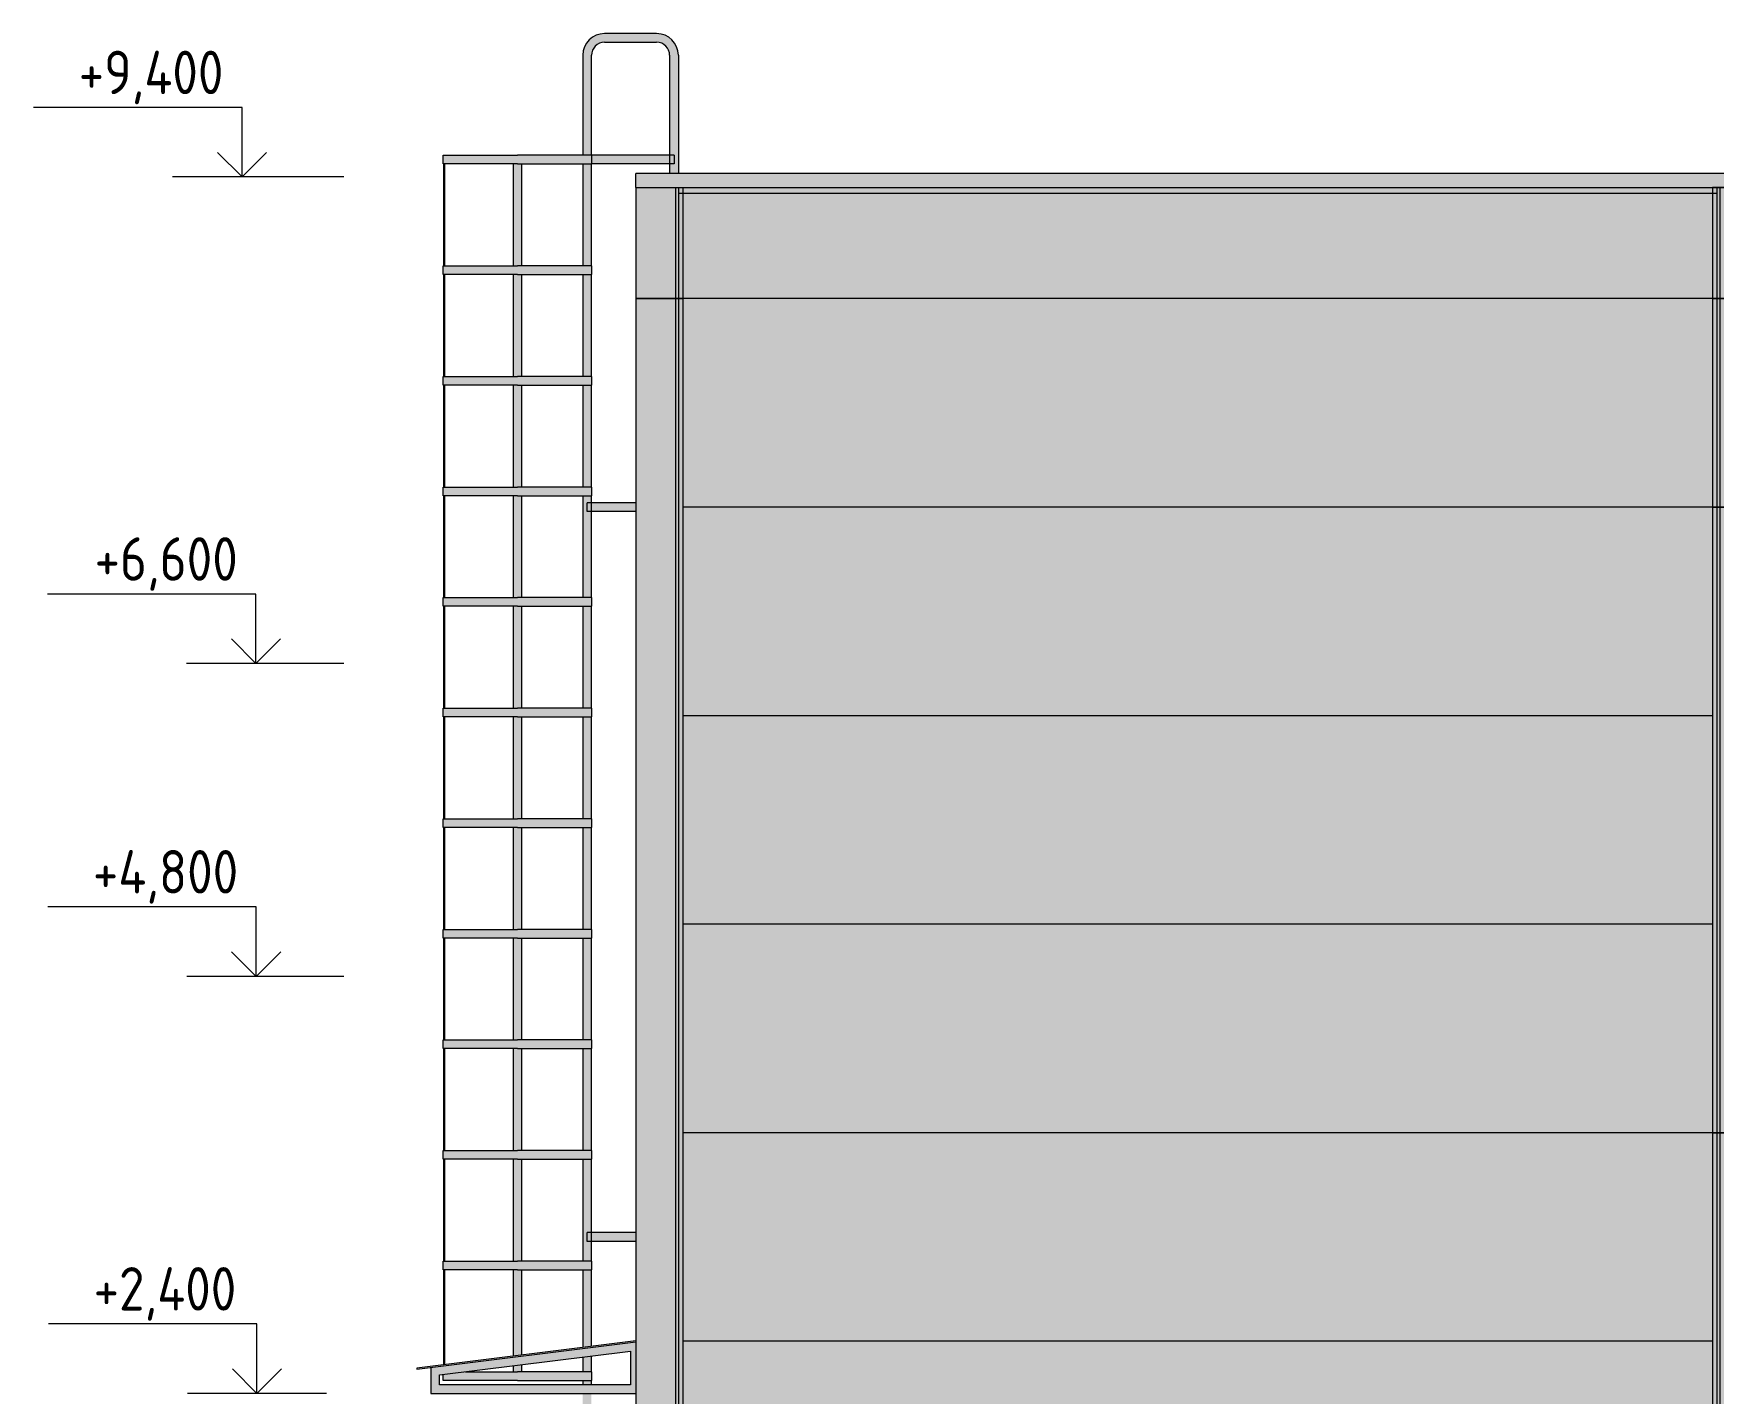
# Model space of a CAD drawing. Header units: millimetres. Extents: x 148937 to 2048786, y 870 to 351006.
# Drawn here: x 507647 to 517317, y 261181 to 269006 of the extents above; entities that cross this region are included whole.
import ezdxf

# ---------------------------------------------------------------- set-up
doc = ezdxf.new("R2010")
doc.units = ezdxf.units.MM
for name, color, linetype, lineweight in [('Высотные отметки', 7, 'Continuous', 9), ('Обобщенные модели', 7, 'Continuous', 18), ('Стены', 7, 'Continuous', 18), ('Типовые аннотации', 7, 'Continuous', 9)]:
    doc.layers.add(name, color=color, linetype=linetype, lineweight=lineweight)
for name, color, linetype, lineweight, true_color in [('Линии', 7, 'Continuous', 9, 0x00a600), ('Оборудование', 7, 'Continuous', 18, 0x9f9fd0), ('Ограждение', 7, 'Continuous', 9, 0x408080)]:
    doc.layers.add(name, color=color, linetype=linetype, lineweight=lineweight, true_color=true_color)
doc.styles.add('GOST Common_1', font='GOST Common.ttf', dxfattribs={"width": 0.9, "height": 250})

# ---------------------------------------------------------------- blocks, each defined once
blk = doc.blocks.new('125_Горизонтальный козырек - Горизонтальный козырек L_1200-1197451-_О__Ф__10-1__Северный')
at = {"layer": 'Ограждение'}
h = blk.add_hatch(dxfattribs=at)
h.set_pattern_fill('FP_3', style=0, pattern_type=2)
h.set_pattern_definition([(236.31, (1066.07, 1244.6), (-1777.9963, -3556.002), [641.067, -5769.603]), (236.31, (1101.63, 1137.9), (-1777.9963, -3556.002), [384.64, -6026.03]), (236.31, (888.27, 1137.9), (-1777.9963, -3556.002), [384.64, -6026.03])])
h.paths.add_polyline_path([(-46555, 2540), (-45295, 2697.5), (-45295, 2702.5), (-46555, 2545)], flags=0)
at = {"layer": 'Ограждение', "true_color": 0x9ea0a1}
h = blk.add_hatch(color=253, dxfattribs=at)
h.paths.add_polyline_path([(-45600, 2400), (-45295, 2400), (-45295, 2697.5), (-46475, 2550), (-46475, 2400), (-45950, 2400)], flags=0)
h.paths.add_polyline_path([(-45600, 2450), (-46425, 2450), (-46425, 2506.25), (-45325, 2643.75), (-45325, 2450), (-45593.47, 2450)], flags=0)
at = {"layer": 'Ограждение', "color": 7}
for p, q in [((-45295, 2702.5), (-46555, 2545)), ((-46555, 2540), (-45295, 2697.5)), ((-46425, 2506.25), (-45325, 2643.75)), ((-45325, 2643.75), (-45325, 2450)), ((-46555, 2545), (-46555, 2540)), ((-46475, 2550), (-46475, 2400)), ((-46425, 2450), (-46425, 2506.25)), ((-45325, 2450), (-46425, 2450)), ((-46475, 2400), (-45295, 2400))]:
    blk.add_line(p, q, dxfattribs=at)
blk = doc.blocks.new('190_ФЭ_Стена_Стык вертикальный - ФЭ-C1_110-1292203-_О__Ф__10-1__Северный')
at = {"layer": 'Обобщенные модели', "true_color": 0xcfd0cf}
for points in [[(-39072, 492.1), (-39072, 3900), (-39098, 3900), (-39097.7, 492.1)], [(-39055, 435), (-39055, 3900), (-39072, 3900), (-39072, 492.1), (-39069.4, 491.4), (-39072, 481.8), (-39071.8, 451.8), (-39060, 440)], [(-38945, 435), (-38945, 3900), (-39055, 3900), (-39055, 435), (-38990, 435)], [(-38945, 435), (-38928, 452), (-38928, 481.9), (-38930.6, 491.4), (-38928, 492.1), (-38928, 3900), (-38945, 3900), (-38945, 440)], [(-38902, 492.1), (-38902, 3900), (-38928, 3900), (-38928, 492.1)]]:
    blk.add_hatch(color=254, dxfattribs=at).paths.add_polyline_path(points, flags=0)
at = {"layer": 'Линии', "color": 7, "lineweight": 18}
for p, q in [((-39072, 3900), (-39098, 3900)), ((-39098, 3900), (-39098, 491.4)), ((-39055, 3900), (-39072, 3900)), ((-38945, 3900), (-39055, 3900)), ((-38928, 3900), (-38945, 3900)), ((-38902, 3900), (-38928, 3900)), ((-38902, 3900), (-38902, 491.4)), ((-39098, 481.9), (-39098, 452)), ((-39098, 452), (-39072, 452)), ((-39072, 452), (-39055, 435)), ((-39055, 435), (-38945, 435)), ((-38945, 435), (-38928, 452)), ((-38928, 452), (-38902, 452)), ((-38902, 481.9), (-38902, 452))]:
    blk.add_line(p, q, dxfattribs=at)
at = {"layer": 'Обобщенные модели'}
for p, q in [((-39072, 3900), (-39072, 491.4)), ((-39055, 3900), (-39055, 435)), ((-38945, 3900), (-38945, 435)), ((-38928, 3900), (-38928, 491.4)), ((-39072, 481.9), (-39072, 452)), ((-38928, 481.9), (-38928, 452))]:
    blk.add_line(p, q, dxfattribs=at)
blk = doc.blocks.new('190_ФЭ_Стена_Стык вертикальный - ФЭ-C1_110-1291943-_О__Ф__10-1__Северный')
at = {"layer": 'Обобщенные модели', "true_color": 0xcfd0cf}
for points in [[(-39072, 7500), (-39072, 8700), (-39098, 8700), (-39097, 7500), (-39088, 7500)], [(-39055, 7500), (-39055, 8700), (-39072, 8700), (-39072, 7500)], [(-38945, 7500), (-38945, 8700), (-39055, 8700), (-39055, 7500), (-38990, 7500)], [(-38945, 7500), (-38928, 7500), (-38928, 8700), (-38945, 8700), (-38945, 8660.8)], [(-38902, 7500), (-38902, 8700), (-38928, 8700), (-38928, 7500), (-38903, 7500)]]:
    blk.add_hatch(color=254, dxfattribs=at).paths.add_polyline_path(points, flags=0)
at = {"layer": 'Линии', "color": 7, "lineweight": 18}
for p, q in [((-39072, 8700), (-39098, 8700)), ((-39098, 8700), (-39098, 7500)), ((-39055, 8700), (-39072, 8700)), ((-38945, 8700), (-39055, 8700)), ((-38928, 8700), (-38945, 8700)), ((-38902, 8700), (-38928, 8700)), ((-38902, 8700), (-38902, 7500)), ((-39098, 7500), (-39072, 7500)), ((-39072, 7500), (-39055, 7500)), ((-39055, 7500), (-38945, 7500)), ((-38945, 7500), (-38928, 7500)), ((-38928, 7500), (-38902, 7500))]:
    blk.add_line(p, q, dxfattribs=at)
at = {"layer": 'Обобщенные модели'}
for p, q in [((-39072, 8700), (-39072, 7500)), ((-39055, 8700), (-39055, 7500)), ((-38945, 8700), (-38945, 7500)), ((-38928, 8700), (-38928, 7500))]:
    blk.add_line(p, q, dxfattribs=at)
blk = doc.blocks.new('190_ФЭ_Стена_Стык вертикальный - ФЭ-C1_110-1292370-_О__Ф__10-1__Северный')
at = {"layer": 'Обобщенные модели', "true_color": 0xcfd0cf}
for points in [[(-39072, 3900), (-39072, 7500), (-39098, 7500), (-39098, 3900)], [(-39055, 3900), (-39055, 7500), (-39072, 7500), (-39072, 3900)], [(-38945, 3900), (-38945, 7500), (-39055, 7500), (-39055, 3900), (-38990, 3900)], [(-38928, 3900), (-38928, 7500), (-38945, 7500), (-38945, 3900)], [(-38902, 3900), (-38902, 7500), (-38928, 7500), (-38928, 3900)]]:
    blk.add_hatch(color=254, dxfattribs=at).paths.add_polyline_path(points, flags=0)
at = {"layer": 'Линии', "color": 7, "lineweight": 18}
for p, q in [((-39072, 7500), (-39098, 7500)), ((-39098, 7500), (-39098, 3900)), ((-39055, 7500), (-39072, 7500)), ((-38945, 7500), (-39055, 7500)), ((-38928, 7500), (-38945, 7500)), ((-38902, 7500), (-38928, 7500)), ((-38902, 7500), (-38902, 3900)), ((-39098, 3900), (-39072, 3900)), ((-39072, 3900), (-39055, 3900)), ((-39055, 3900), (-38945, 3900)), ((-38945, 3900), (-38928, 3900)), ((-38928, 3900), (-38902, 3900))]:
    blk.add_line(p, q, dxfattribs=at)
at = {"layer": 'Обобщенные модели'}
for p, q in [((-39072, 7500), (-39072, 3900)), ((-39055, 7500), (-39055, 3900)), ((-38945, 7500), (-38945, 3900)), ((-38928, 7500), (-38928, 3900))]:
    blk.add_line(p, q, dxfattribs=at)
blk = doc.blocks.new('190_ФЭ_Стена_Стык вертикальный - ФЭ-C1_110-1306445-_О__Ф__10-1__Северный')
at = {"layer": 'Обобщенные модели', "true_color": 0xcfd0cf}
for points in [[(-39072, 8700), (-39072, 9307.1), (-39098, 9307.1), (-39098, 8700)], [(-39055, 8700), (-39055, 9340), (-39072, 9340), (-39072, 8700)], [(-38945, 8700), (-38945, 9340), (-39055, 9340), (-39055, 8700), (-38990, 8700)], [(-38928, 8700), (-38928, 9340), (-38945, 9340), (-38945, 8700)], [(-38902, 8700), (-38902, 9307.1), (-38928, 9307.1), (-38928, 8700)]]:
    blk.add_hatch(color=254, dxfattribs=at).paths.add_polyline_path(points, flags=0)
at = {"layer": 'Линии', "color": 7, "lineweight": 18}
for p, q in [((-39072, 9340), (-39098, 9340)), ((-39098, 9340), (-39098, 8700)), ((-39055, 9340), (-39072, 9340)), ((-38945, 9340), (-39055, 9340)), ((-38928, 9340), (-38945, 9340)), ((-38902, 9340), (-38928, 9340)), ((-38902, 9340), (-38902, 8700)), ((-39098, 8700), (-39072, 8700)), ((-39072, 8700), (-39055, 8700)), ((-39055, 8700), (-38945, 8700)), ((-38945, 8700), (-38928, 8700)), ((-38928, 8700), (-38902, 8700))]:
    blk.add_line(p, q, dxfattribs=at)
at = {"layer": 'Обобщенные модели'}
for p, q in [((-39072, 9340), (-39072, 8700)), ((-39055, 9340), (-39055, 8700)), ((-38945, 9340), (-38945, 8700)), ((-38928, 9340), (-38928, 8700))]:
    blk.add_line(p, q, dxfattribs=at)
blk = doc.blocks.new('190_ФЭ_Парапет_Сэндвич - ФЭ-К1_150-1300843-_О__Ф__10-1__Северный')
at = {"layer": 'Обобщенные модели', "true_color": 0xcfd0cf}
for points in [[(-15755.3, 9340.1), (-14705, 9340.1), (-14705, 9420.1), (-45295, 9420.1), (-45295, 9340.1), (-17052.1, 9340.1)], [(-32613.7, 9307.1), (-27072, 9307.1), (-27072, 9340), (-26928, 9340), (-26928, 9307.1), (-21072, 9307.1), (-21072, 9340), (-20928, 9340), (-20928, 9307.1), (-15072, 9307.1), (-15072, 9340), (-45048, 9340), (-45048, 9307.1), (-39072, 9307.1), (-39072, 9340), (-38928, 9340), (-38928, 9307.1), (-33072, 9307.1), (-33072, 9340), (-32928, 9340), (-32928, 9307.1)]]:
    blk.add_hatch(color=254, dxfattribs=at).paths.add_polyline_path(points, flags=0)
at = {"layer": 'Линии', "color": 7, "lineweight": 18}
for p, q in [((-14705, 9420.1), (-45295, 9420.1)), ((-45295, 9340.1), (-45295, 9420.1)), ((-45295, 9340.1), (-14705, 9340.1)), ((-45048, 9307.1), (-39072, 9307.1))]:
    blk.add_line(p, q, dxfattribs=at)
blk = doc.blocks.new('190_ФЭ_Стена_Стык угловой внешний фигурный - ФЭ-У1_230х230-1304173-_О__Ф__10-1__Северный')
at = {"layer": 'Обобщенные модели', "true_color": 0xcfd0cf}
for points in [[(-45065, 435), (-45065, 8700), (-45295, 8700), (-45295, 435), (-45275, 435)], [(-45064.7, 435), (-45048, 451.8), (-45048, 481.9), (-45050.6, 491.4), (-45048, 492.1), (-45048, 8700), (-45065, 8700), (-45065, 435)], [(-45022, 492.1), (-45022, 8700), (-45048, 8700), (-45048, 492.1)]]:
    blk.add_hatch(color=254, dxfattribs=at).paths.add_polyline_path(points, flags=0)
at = {"layer": 'Линии', "color": 7, "lineweight": 18}
for p, q in [((-45295, 8700), (-45065, 8700)), ((-45295, 8700), (-45295, 435)), ((-45065, 8700), (-45048, 8700)), ((-45048, 8700), (-45022, 8700)), ((-45022, 491.4), (-45022, 8700)), ((-45065, 435), (-45295, 435)), ((-45022, 451.7), (-45022, 481.9))]:
    blk.add_line(p, q, dxfattribs=at)
at = {"layer": 'Обобщенные модели'}
for p, q in [((-45065, 435), (-45065, 8700)), ((-45048, 491.4), (-45048, 8700)), ((-45048, 451.7), (-45048, 481.9))]:
    blk.add_line(p, q, dxfattribs=at)
blk = doc.blocks.new('190_ФЭ_Стена_Стык угловой внешний фигурный - ФЭ-У1_230х230-1306185-_О__Ф__10-1__Северный')
at = {"layer": 'Обобщенные модели', "true_color": 0xcfd0cf}
for points in [[(-45295, 8700), (-45065, 8700), (-45065, 9340), (-45295, 9340)], [(-45048, 8700), (-45048, 9340), (-45065, 9340), (-45065, 8700)], [(-45032, 8700), (-45022, 8700), (-45023, 9307.1), (-45048, 9307.1), (-45048, 8700)]]:
    blk.add_hatch(color=254, dxfattribs=at).paths.add_polyline_path(points, flags=0)
at = {"layer": 'Линии', "color": 7, "lineweight": 18}
for p, q in [((-45295, 9340), (-45065, 9340)), ((-45295, 9340), (-45295, 8700)), ((-45065, 9340), (-45048, 9340)), ((-45048, 9340), (-45022, 9340)), ((-45022, 8700), (-45022, 9340)), ((-45065, 8700), (-45295, 8700)), ((-45048, 8700), (-45065, 8700)), ((-45022, 8700), (-45048, 8700))]:
    blk.add_line(p, q, dxfattribs=at)
at = {"layer": 'Обобщенные модели'}
for p, q in [((-45065, 8700), (-45065, 9340)), ((-45048, 8700), (-45048, 9340))]:
    blk.add_line(p, q, dxfattribs=at)
blk = doc.blocks.new('Ограждение хомут - Ограждение хомут-V31-_О__Ф__10-1__Северный')
at = {"layer": 'Оборудование', "true_color": 0xeec900}
for points in [[(-46400, 2475), (-45975, 2475), (-45975, 2525), (-46275, 2525), (-46403.5, 2508.9), (-46403.5, 2475)], [(-45593.3, 2475), (-45550, 2475), (-45550, 2525), (-45975, 2525), (-45975, 2475), (-45600, 2475)]]:
    blk.add_hatch(color=40, dxfattribs=at).paths.add_polyline_path(points, flags=0)
at = {"layer": 'Оборудование', "color": 7}
for p, q in [((-46275.9, 2525), (-45975, 2525)), ((-45550, 2525), (-45975, 2525)), ((-45550, 2525), (-45550, 2475)), ((-46405, 2508.7), (-46405, 2475)), ((-45975, 2475), (-46403.5, 2475)), ((-45975, 2475), (-45550, 2475))]:
    blk.add_line(p, q, dxfattribs=at)
blk = doc.blocks.new('Ограждение связь - Ограждение связь-1336301-_О__Ф__10-1__Северный')
at = {"layer": 'Оборудование', "true_color": 0xeec900}
h = blk.add_hatch(color=40, dxfattribs=at)
h.paths.add_polyline_path([(-46400, 2564.4), (-46395, 2565), (-46395, 3111.4), (-46400, 3111.4), (-46400, 2571.9)], flags=0)
h.paths.add_polyline_path([(-46400, 3161.4), (-46395, 3161.4), (-46395, 3747.7), (-46400, 3747.7), (-46400, 3180.2)], flags=0)
h.paths.add_polyline_path([(-46395, 3797.7), (-46395, 4384.1), (-46400, 4384.1), (-46400, 3797.7)], flags=0)
h.paths.add_polyline_path([(-46395, 4434.1), (-46395, 5020.5), (-46400, 5020.5), (-46400, 4434.1)], flags=0)
h.paths.add_polyline_path([(-46395, 5070.5), (-46395, 5656.8), (-46400, 5656.8), (-46400, 5070.5)], flags=0)
h.paths.add_polyline_path([(-46400, 5706.8), (-46395, 5706.8), (-46395, 6293.2), (-46400, 6293.2), (-46400, 5920.5)], flags=0)
h.paths.add_polyline_path([(-46400, 6343.2), (-46395, 6343.2), (-46395, 6929.5), (-46400, 6929.5)], flags=0)
h.paths.add_polyline_path([(-46400, 6979.5), (-46395, 6979.5), (-46395, 7565.9), (-46400, 7565.9), (-46400, 7094.9)], flags=0)
h.paths.add_polyline_path([(-46400, 7615.9), (-46395, 7615.9), (-46395, 8202.3), (-46400, 8202.3), (-46400, 7877.8)], flags=0)
h.paths.add_polyline_path([(-46395, 8252.3), (-46395, 8838.6), (-46400, 8838.6), (-46400, 8252.3)], flags=0)
h.paths.add_polyline_path([(-46395, 8888.6), (-46395, 9475), (-46400, 9475), (-46400, 8888.6)], flags=0)
at = {"layer": 'Оборудование', "color": 7}
for p, q in [((-46400, 8888.6), (-46400, 9475)), ((-46395, 8888.6), (-46395, 9475)), ((-46400, 8252.3), (-46400, 8838.6)), ((-46395, 8252.3), (-46395, 8838.6)), ((-46400, 7615.9), (-46400, 8202.3)), ((-46395, 7615.9), (-46395, 8202.3)), ((-46400, 6979.5), (-46400, 7565.9)), ((-46395, 6979.5), (-46395, 7565.9)), ((-46400, 6343.2), (-46400, 6929.5)), ((-46395, 6343.2), (-46395, 6929.5)), ((-46400, 5706.8), (-46400, 6293.2)), ((-46395, 5706.8), (-46395, 6293.2)), ((-46400, 5070.5), (-46400, 5656.8)), ((-46395, 5070.5), (-46395, 5656.8)), ((-46400, 4434.1), (-46400, 5020.5)), ((-46395, 4434.1), (-46395, 5020.5)), ((-46400, 3797.7), (-46400, 4384.1)), ((-46395, 3797.7), (-46395, 4384.1)), ((-46400, 3161.4), (-46400, 3747.7)), ((-46395, 3161.4), (-46395, 3747.7)), ((-46400, 2564.4), (-46400, 3111.4)), ((-46395, 2565), (-46395, 3111.4))]:
    blk.add_line(p, q, dxfattribs=at)
blk = doc.blocks.new('Высотные отметки - Стрелка вверх-5091-_О__Ф__10-1__Северный')
at = {"layer": 'Типовые аннотации'}
for p, q in [((2301.2, 6200), (3501.2, 6200)), ((2301.2, 5800), (2301.2, 6200)), ((1901.2, 5800), (2701.2, 5800))]:
    blk.add_line(p, q, dxfattribs=at)
at = {"layer": 'Типовые аннотации', "lineweight": 20}
for q in [(2159.7, 5941.4), (2442.6, 5941.4)]:
    blk.add_line((2301.2, 5800), q, dxfattribs=at)

msp = doc.modelspace()

# ---------------------------------------------------------------- hatches: boundary and pattern name
at = {"layer": 'Оборудование', "true_color": 0x9ea0a1}
h = msp.add_hatch(color=253, dxfattribs=at)
h.paths.add_polyline_path([(510808.7033, 260081.38058), (510858.7033, 260081.38058), (510858.7033, 261181.38058), (510808.7033, 261181.38058), (510808.7033, 261178.68728)], flags=0)
h.paths.add_polyline_path([(510858.7033, 261231.38058), (510858.7033, 261256.38058), (510808.7033, 261256.38058), (510808.7033, 261231.38058), (510827.02551, 261231.38058)], flags=0)
h.paths.add_polyline_path([(510827.02551, 261306.38058), (510858.7033, 261306.38058), (510858.7033, 261397.00558), (510808.7033, 261390.75558), (510808.7033, 261306.38058), (510815.66353, 261306.38058)], flags=0)
h.paths.add_polyline_path([(510808.7033, 261445.75558), (510858.7033, 261452.00558), (510858.7033, 261892.74422), (510808.7033, 261892.74422), (510808.7033, 261475.13058)], flags=0)
h.paths.add_polyline_path([(510858.7033, 261942.74422), (510858.7033, 262529.10785), (510808.7033, 262529.10785), (510808.7033, 261942.74422), (510827.02551, 261942.74422)], flags=0)
h.paths.add_polyline_path([(510822.89494, 262579.10785), (510858.7033, 262579.10785), (510858.7033, 263165.47149), (510808.7033, 263165.47149), (510808.7033, 262579.10785)], flags=0)
h.paths.add_polyline_path([(510827.02551, 263215.47149), (510858.7033, 263215.47149), (510858.7033, 263801.83512), (510808.7033, 263801.83512), (510808.7033, 263215.47149), (510826.51064, 263215.47149)], flags=0)
h.paths.add_polyline_path([(510808.7033, 263851.83512), (510858.7033, 263851.83512), (510858.7033, 264438.19876), (510808.7033, 264438.19876), (510808.7033, 264310.42101)], flags=0)
h.paths.add_polyline_path([(510827.02551, 264488.19876), (510858.7033, 264488.19876), (510858.7033, 265074.5624), (510808.7033, 265074.5624), (510808.7033, 264488.19876)], flags=0)
h.paths.add_polyline_path([(510808.7033, 265124.5624), (510858.7033, 265124.5624), (510858.7033, 265710.92603), (510808.7033, 265710.92603)], flags=0)
h.paths.add_polyline_path([(510840.97345, 265760.92603), (510858.7033, 265760.92603), (510858.7033, 266347.28967), (510808.7033, 266347.28967), (510808.7033, 265760.92603), (510827.02551, 265760.92603)], flags=0)
h.paths.add_polyline_path([(510858.7033, 266397.28967), (510858.7033, 266983.65331), (510808.7033, 266983.65331), (510808.7033, 266397.28967), (510844.58915, 266397.28967)], flags=0)
h.paths.add_polyline_path([(510858.7033, 267033.65331), (510858.7033, 267620.01694), (510808.7033, 267620.01694), (510808.7033, 267033.65331), (510848.20485, 267033.65331)], flags=0)
h.paths.add_polyline_path([(510851.82056, 267670.01694), (510858.7033, 267670.01694), (510858.7033, 268256.38058), (510808.7033, 268256.38058), (510808.7033, 267670.01694), (510827.02551, 267670.01694)], flags=0)
h.paths.add_polyline_path([(511358.7033, 268201.51612), (511358.7033, 268881.38058), (511352.58537, 268920.0077), (511334.83043, 268954.85374), (511304.91518, 268983.65988), (511272.33043, 269000.26264), (511233.7033, 269006.38058), (510933.7033, 269006.38058), (510895.07618, 269000.26264), (510858.7033, 268980.98086), (510832.57618, 268954.85374), (510814.82124, 268920.0077), (510808.7033, 268881.38058), (510808.7033, 268306.38058), (510858.7033, 268306.38058), (510858.7033, 268881.38058), (510864.41234, 268910.08184), (510880.6703, 268934.41359), (510905.00205, 268950.67154), (510933.7033, 268956.38058), (511233.7033, 268956.38058), (511262.40456, 268950.67154), (511286.73631, 268934.41359), (511302.99427, 268910.08184), (511308.7033, 268881.38058), (511308.7033, 268201.51612), (511333.88347, 268201.51612)], flags=0)
for points in [[(510005.17197, 268256.38058), (510433.7033, 268256.38058), (510433.7033, 268306.38058), (510005.17197, 268306.38058)], [(510808.7033, 268256.38058), (510858.7033, 268256.38058), (510858.7033, 268306.38058), (510433.7033, 268306.38058), (510433.7033, 268256.38058), (510458.7033, 268256.38058)], [(511308.7033, 268256.38058), (511308.7033, 268306.38058), (510858.7033, 268306.38058), (510858.7033, 268256.38058)], [(510005.17197, 267620.01694), (510433.7033, 267620.01694), (510433.7033, 267670.01694), (510005.17197, 267670.01694)], [(510808.7033, 267620.01694), (510858.7033, 267620.01694), (510858.7033, 267670.01694), (510433.7033, 267670.01694), (510433.7033, 267620.01694), (510458.7033, 267620.01694)], [(510005.17197, 266983.65331), (510433.7033, 266983.65331), (510433.7033, 267033.65331), (510005.17197, 267033.65331)], [(510808.7033, 266983.65331), (510858.7033, 266983.65331), (510858.7033, 267033.65331), (510433.7033, 267033.65331), (510433.7033, 266983.65331), (510458.7033, 266983.65331)], [(510005.17197, 266347.28967), (510433.7033, 266347.28967), (510433.7033, 266397.28967), (510005.17197, 266397.28967)], [(510808.7033, 266347.28967), (510858.7033, 266347.28967), (510858.7033, 266397.28967), (510433.7033, 266397.28967), (510433.7033, 266347.28967), (510458.7033, 266347.28967)], [(511113.7033, 266256.38058), (511113.7033, 266306.38058), (510858.7033, 266306.38058), (510858.7033, 266256.38058)], [(510005.17197, 265710.92603), (510433.7033, 265710.92603), (510433.7033, 265760.92603), (510005.17197, 265760.92603)], [(510808.7033, 265710.92603), (510858.7033, 265710.92603), (510858.7033, 265760.92603), (510433.7033, 265760.92603), (510433.7033, 265710.92603), (510458.7033, 265710.92603)], [(510005.17197, 265074.5624), (510433.7033, 265074.5624), (510433.7033, 265124.5624), (510005.17197, 265124.5624)], [(510808.7033, 265074.5624), (510858.7033, 265074.5624), (510858.7033, 265124.5624), (510433.7033, 265124.5624), (510433.7033, 265074.5624), (510458.7033, 265074.5624)], [(510005.17197, 264438.19876), (510433.7033, 264438.19876), (510433.7033, 264488.19876), (510005.17197, 264488.19876)], [(510808.7033, 264438.19876), (510858.7033, 264438.19876), (510858.7033, 264488.19876), (510433.7033, 264488.19876), (510433.7033, 264438.19876), (510458.7033, 264438.19876)], [(510005.17197, 263801.83512), (510433.7033, 263801.83512), (510433.7033, 263851.83512), (510005.17197, 263851.83512)], [(510808.7033, 263801.83512), (510858.7033, 263801.83512), (510858.7033, 263851.83512), (510433.7033, 263851.83512), (510433.7033, 263801.83512), (510458.7033, 263801.83512)], [(510005.17197, 263165.47149), (510433.7033, 263165.47149), (510433.7033, 263215.47149), (510005.17197, 263215.47149)], [(510808.7033, 263165.47149), (510858.7033, 263165.47149), (510858.7033, 263215.47149), (510433.7033, 263215.47149), (510433.7033, 263165.47149), (510458.7033, 263165.47149)], [(510005.17197, 262529.10785), (510433.7033, 262529.10785), (510433.7033, 262579.10785), (510005.17197, 262579.10785)], [(510808.7033, 262529.10785), (510858.7033, 262529.10785), (510858.7033, 262579.10785), (510433.7033, 262579.10785), (510433.7033, 262529.10785), (510458.7033, 262529.10785)], [(511113.7033, 262056.38058), (511113.7033, 262106.38058), (510858.7033, 262106.38058), (510858.7033, 262056.38058)], [(510005.17197, 261892.74422), (510433.7033, 261892.74422), (510433.7033, 261942.74422), (510005.17197, 261942.74422)], [(510808.7033, 261892.74422), (510858.7033, 261892.74422), (510858.7033, 261942.74422), (510433.7033, 261942.74422), (510433.7033, 261892.74422), (510458.7033, 261892.74422)]]:
    msp.add_hatch(color=253, dxfattribs=at).paths.add_polyline_path(points, flags=0)
h = msp.add_hatch(color=253, dxfattribs=at)
h.paths.add_polyline_path([(510458.7033, 261306.38058), (510458.7033, 261347.00558), (510408.7033, 261340.75558), (510408.7033, 261306.38058), (510433.7033, 261306.38058)], flags=0)
h.paths.add_polyline_path([(510408.7033, 261395.75558), (510458.7033, 261402.00558), (510458.7033, 261892.74422), (510408.7033, 261892.74422), (510408.7033, 261403.25558)], flags=0)
h.paths.add_polyline_path([(510433.7033, 261942.74422), (510458.7033, 261942.74422), (510458.7033, 262529.10785), (510408.7033, 262529.10785), (510408.7033, 261942.74422)], flags=0)
h.paths.add_polyline_path([(510433.7033, 262579.10785), (510458.7033, 262579.10785), (510458.7033, 263165.47149), (510408.7033, 263165.47149), (510408.7033, 262579.10785)], flags=0)
h.paths.add_polyline_path([(510458.7033, 263215.47149), (510458.7033, 263801.83512), (510408.7033, 263801.83512), (510408.7033, 263215.47149), (510433.7033, 263215.47149)], flags=0)
h.paths.add_polyline_path([(510458.7033, 263851.83512), (510458.7033, 264438.19876), (510408.7033, 264438.19876), (510408.7033, 263851.83512), (510433.7033, 263851.83512)], flags=0)
h.paths.add_polyline_path([(510458.7033, 264488.19876), (510458.7033, 265074.5624), (510408.7033, 265074.5624), (510408.7033, 264488.19876), (510433.7033, 264488.19876)], flags=0)
h.paths.add_polyline_path([(510458.7033, 265124.5624), (510458.7033, 265710.92603), (510408.7033, 265710.92603), (510408.7033, 265124.5624), (510433.7033, 265124.5624)], flags=0)
h.paths.add_polyline_path([(510458.7033, 265760.92603), (510458.7033, 266347.28967), (510408.7033, 266347.28967), (510408.7033, 265760.92603), (510433.7033, 265760.92603)], flags=0)
h.paths.add_polyline_path([(510458.7033, 266397.28967), (510458.7033, 266983.65331), (510408.7033, 266983.65331), (510408.7033, 266397.28967), (510433.7033, 266397.28967)], flags=0)
h.paths.add_polyline_path([(510458.7033, 267033.65331), (510458.7033, 267620.01694), (510408.7033, 267620.01694), (510408.7033, 267033.65331), (510433.7033, 267033.65331)], flags=0)
h.paths.add_polyline_path([(510458.7033, 267670.01694), (510458.7033, 268256.38058), (510408.7033, 268256.38058), (510408.7033, 267670.01694), (510433.7033, 267670.01694)], flags=0)
at = {"layer": 'Стены', "true_color": 0xcfd0cf}
for points in [[(517310.7033, 267481.38058), (517310.7033, 268088.51612), (511386.7033, 268088.51612), (511386.7033, 267481.38058), (516014.22331, 267481.38058)], [(513420.62441, 266281.38058), (517310.7033, 266281.38058), (517310.7033, 267481.38058), (511386.7033, 267481.38058), (511386.7033, 266281.38058)], [(516014.22331, 265081.38058), (517310.7033, 265081.38058), (517310.7033, 266281.38058), (511386.7033, 266281.38058), (511386.7033, 265081.38058), (513420.62441, 265081.38058)], [(517310.7033, 263881.38058), (517310.7033, 265081.38058), (511386.7033, 265081.38058), (511386.7033, 263881.38058), (516014.22331, 263881.38058)], [(513420.62441, 262681.38058), (517310.7033, 262681.38058), (517310.7033, 263881.38058), (511386.7033, 263881.38058), (511386.7033, 262681.38058)], [(517310.7033, 261481.38058), (517310.7033, 262681.38058), (511386.7033, 262681.38058), (511386.7033, 261481.38058), (516014.22331, 261481.38058)], [(516014.22331, 260281.38058), (517310.7033, 260281.38058), (517310.7033, 261481.38058), (511386.7033, 261481.38058), (511386.7033, 260281.38058), (513420.62441, 260281.38058)]]:
    msp.add_hatch(color=254, dxfattribs=at).paths.add_polyline_path(points, flags=0)

# ---------------------------------------------------------------- linework, layer by layer
at = {"layer": 'Высотные отметки'}
for p, q in [((508848.31082, 268181.38058), (508847.30508, 268181.38058)), ((508933.7033, 268181.38058), (508848.31082, 268181.38058)), ((508933.7033, 265381.38058), (508927.07418, 265381.38058)), ((508933.7033, 263581.38058), (508928.47966, 263581.38058))]:
    msp.add_line(p, q, dxfattribs=at)
at = {"layer": 'Линии', "color": 7, "true_color": 0xffffff}
for p, q in [((509433.7033, 268181.38058), (508933.7033, 268181.38058)), ((509433.7033, 265381.38058), (508933.7033, 265381.38058)), ((509433.7033, 263581.38058), (508933.7033, 263581.38058))]:
    msp.add_line(p, q, dxfattribs=at)
at = {"layer": 'Линии', "color": 7, "lineweight": 18}
for p, q in [((517310.7033, 267481.38058), (511386.7033, 267481.38058)), ((517310.7033, 266281.38058), (511386.7033, 266281.38058)), ((517310.7033, 265081.38058), (511386.7033, 265081.38058)), ((517310.7033, 263881.38058), (511386.7033, 263881.38058)), ((517310.7033, 262681.38058), (511386.7033, 262681.38058)), ((517310.7033, 261481.38058), (511386.7033, 261481.38058))]:
    msp.add_line(p, q, dxfattribs=at)
at = {"layer": 'Оборудование', "color": 7}
for p, q in [((511233.7033, 269006.38058), (510933.7033, 269006.38058)), ((510933.7033, 268956.38058), (511233.7033, 268956.38058)), ((510808.7033, 268881.38058), (510808.7033, 268306.38058)), ((510858.7033, 268306.38058), (510858.7033, 268881.38058)), ((511308.7033, 268881.38058), (511308.7033, 268201.51612)), ((511358.7033, 268881.38058), (511358.7033, 268201.51612)), ((510003.7033, 268306.38058), (510003.7033, 268256.38058)), ((510005.17197, 268306.38058), (510433.7033, 268306.38058)), ((510433.7033, 268256.38058), (510005.17197, 268256.38058)), ((510408.7033, 268256.38058), (510408.7033, 267670.01694)), ((510858.7033, 268306.38058), (510433.7033, 268306.38058)), ((510433.7033, 268256.38058), (510858.7033, 268256.38058)), ((510458.7033, 267670.01694), (510458.7033, 268256.38058)), ((510808.7033, 268256.38058), (510808.7033, 267670.01694)), ((510858.7033, 268306.38058), (510858.7033, 268256.38058)), ((511333.7033, 268306.38058), (510858.7033, 268306.38058)), ((511333.7033, 268256.38058), (510858.7033, 268256.38058)), ((510858.7033, 267670.01694), (510858.7033, 268256.38058)), ((511333.7033, 268306.38058), (511333.7033, 268256.38058)), ((510003.7033, 267670.01694), (510003.7033, 267620.01694)), ((510005.17197, 267670.01694), (510433.7033, 267670.01694)), ((510858.7033, 267670.01694), (510433.7033, 267670.01694)), ((510858.7033, 267670.01694), (510858.7033, 267620.01694)), ((510433.7033, 267620.01694), (510005.17197, 267620.01694)), ((510408.7033, 267620.01694), (510408.7033, 267033.65331)), ((510433.7033, 267620.01694), (510858.7033, 267620.01694)), ((510458.7033, 267033.65331), (510458.7033, 267620.01694)), ((510808.7033, 267620.01694), (510808.7033, 267033.65331)), ((510858.7033, 267033.65331), (510858.7033, 267620.01694)), ((510003.7033, 267033.65331), (510003.7033, 266983.65331)), ((510005.17197, 267033.65331), (510433.7033, 267033.65331)), ((510433.7033, 266983.65331), (510005.17197, 266983.65331)), ((510408.7033, 266983.65331), (510408.7033, 266397.28967)), ((510858.7033, 267033.65331), (510433.7033, 267033.65331)), ((510433.7033, 266983.65331), (510858.7033, 266983.65331)), ((510458.7033, 266397.28967), (510458.7033, 266983.65331)), ((510808.7033, 266983.65331), (510808.7033, 266397.28967)), ((510858.7033, 267033.65331), (510858.7033, 266983.65331)), ((510858.7033, 266397.28967), (510858.7033, 266983.65331)), ((510003.7033, 266397.28967), (510003.7033, 266347.28967)), ((510005.17197, 266397.28967), (510433.7033, 266397.28967)), ((510858.7033, 266397.28967), (510433.7033, 266397.28967)), ((510858.7033, 266397.28967), (510858.7033, 266347.28967)), ((510433.7033, 266347.28967), (510005.17197, 266347.28967)), ((510408.7033, 266347.28967), (510408.7033, 265760.92603)), ((510433.7033, 266347.28967), (510858.7033, 266347.28967)), ((510458.7033, 265760.92603), (510458.7033, 266347.28967)), ((510808.7033, 266347.28967), (510808.7033, 265760.92603)), ((510833.7033, 266256.38058), (510833.7033, 266306.38058)), ((511113.7033, 266306.38058), (510833.7033, 266306.38058)), ((510858.7033, 265760.92603), (510858.7033, 266347.28967)), ((511113.7033, 266256.38058), (510833.7033, 266256.38058)), ((510003.7033, 265760.92603), (510003.7033, 265710.92603)), ((510005.17197, 265760.92603), (510433.7033, 265760.92603)), ((510858.7033, 265760.92603), (510433.7033, 265760.92603)), ((510858.7033, 265760.92603), (510858.7033, 265710.92603)), ((510433.7033, 265710.92603), (510005.17197, 265710.92603)), ((510408.7033, 265710.92603), (510408.7033, 265124.5624)), ((510433.7033, 265710.92603), (510858.7033, 265710.92603)), ((510458.7033, 265124.5624), (510458.7033, 265710.92603)), ((510808.7033, 265710.92603), (510808.7033, 265124.5624)), ((510858.7033, 265124.5624), (510858.7033, 265710.92603)), ((510003.7033, 265124.5624), (510003.7033, 265074.5624)), ((510005.17197, 265124.5624), (510433.7033, 265124.5624)), ((510433.7033, 265074.5624), (510005.17197, 265074.5624)), ((510408.7033, 265074.5624), (510408.7033, 264488.19876)), ((510858.7033, 265124.5624), (510433.7033, 265124.5624)), ((510433.7033, 265074.5624), (510858.7033, 265074.5624)), ((510458.7033, 264488.19876), (510458.7033, 265074.5624)), ((510808.7033, 265074.5624), (510808.7033, 264488.19876)), ((510858.7033, 265124.5624), (510858.7033, 265074.5624)), ((510858.7033, 264488.19876), (510858.7033, 265074.5624)), ((510003.7033, 264488.19876), (510003.7033, 264438.19876)), ((510005.17197, 264488.19876), (510433.7033, 264488.19876)), ((510858.7033, 264488.19876), (510433.7033, 264488.19876)), ((510858.7033, 264488.19876), (510858.7033, 264438.19876)), ((510433.7033, 264438.19876), (510005.17197, 264438.19876)), ((510408.7033, 264438.19876), (510408.7033, 263851.83512)), ((510433.7033, 264438.19876), (510858.7033, 264438.19876)), ((510458.7033, 263851.83512), (510458.7033, 264438.19876)), ((510808.7033, 264438.19876), (510808.7033, 263851.83512)), ((510858.7033, 263851.83512), (510858.7033, 264438.19876)), ((510003.7033, 263851.83512), (510003.7033, 263801.83512)), ((510005.17197, 263851.83512), (510433.7033, 263851.83512)), ((510433.7033, 263801.83512), (510005.17197, 263801.83512)), ((510408.7033, 263801.83512), (510408.7033, 263215.47149)), ((510858.7033, 263851.83512), (510433.7033, 263851.83512)), ((510433.7033, 263801.83512), (510858.7033, 263801.83512)), ((510458.7033, 263215.47149), (510458.7033, 263801.83512)), ((510808.7033, 263801.83512), (510808.7033, 263215.47149)), ((510858.7033, 263851.83512), (510858.7033, 263801.83512)), ((510858.7033, 263215.47149), (510858.7033, 263801.83512)), ((510003.7033, 263215.47149), (510003.7033, 263165.47149)), ((510005.17197, 263215.47149), (510433.7033, 263215.47149)), ((510858.7033, 263215.47149), (510433.7033, 263215.47149)), ((510858.7033, 263215.47149), (510858.7033, 263165.47149)), ((510433.7033, 263165.47149), (510005.17197, 263165.47149)), ((510408.7033, 263165.47149), (510408.7033, 262579.10785)), ((510433.7033, 263165.47149), (510858.7033, 263165.47149)), ((510458.7033, 262579.10785), (510458.7033, 263165.47149)), ((510808.7033, 263165.47149), (510808.7033, 262579.10785)), ((510858.7033, 262579.10785), (510858.7033, 263165.47149)), ((510003.7033, 262579.10785), (510003.7033, 262529.10785)), ((510005.17197, 262579.10785), (510433.7033, 262579.10785)), ((510433.7033, 262529.10785), (510005.17197, 262529.10785)), ((510408.7033, 262529.10785), (510408.7033, 261942.74422)), ((510858.7033, 262579.10785), (510433.7033, 262579.10785)), ((510433.7033, 262529.10785), (510858.7033, 262529.10785)), ((510458.7033, 261942.74422), (510458.7033, 262529.10785)), ((510808.7033, 262529.10785), (510808.7033, 261942.74422)), ((510858.7033, 262579.10785), (510858.7033, 262529.10785)), ((510858.7033, 261942.74422), (510858.7033, 262529.10785)), ((510833.7033, 262056.38058), (510833.7033, 262106.38058)), ((511113.7033, 262106.38058), (510833.7033, 262106.38058)), ((511113.7033, 262056.38058), (510833.7033, 262056.38058)), ((510003.7033, 261942.74422), (510003.7033, 261892.74422)), ((510005.17197, 261942.74422), (510433.7033, 261942.74422)), ((510433.7033, 261892.74422), (510005.17197, 261892.74422)), ((510408.7033, 261892.74422), (510408.7033, 261395.75558)), ((510858.7033, 261942.74422), (510433.7033, 261942.74422)), ((510433.7033, 261892.74422), (510858.7033, 261892.74422)), ((510458.7033, 261402.00558), (510458.7033, 261892.74422)), ((510808.7033, 261892.74422), (510808.7033, 261445.75558)), ((510858.7033, 261942.74422), (510858.7033, 261892.74422)), ((510858.7033, 261452.00558), (510858.7033, 261892.74422)), ((510808.7033, 261390.75558), (510808.7033, 261306.38058)), ((510858.7033, 261306.38058), (510858.7033, 261397.00558)), ((510408.7033, 261340.75558), (510408.7033, 261306.38058)), ((510458.7033, 261306.38058), (510458.7033, 261347.00558)), ((510808.7033, 261256.38058), (510808.7033, 261231.38058)), ((510858.7033, 261231.38058), (510858.7033, 261256.38058))]:
    msp.add_line(p, q, dxfattribs=at)
for centre, radius, start, end in [((510933.7033, 268881.38058), 125, 90, 180), ((511233.7033, 268881.38058), 125, 0, 90), ((510933.7033, 268881.38058), 75, 90, 180), ((511233.7033, 268881.38058), 75, 0, 90)]:
    msp.add_arc(centre, radius, start, end, dxfattribs=at)

# ---------------------------------------------------------------- block references
at = {"layer": 'Высотные отметки', "lineweight": 20, "extrusion": (0, 0, -1)}
for p in [(-511148.47512, 262381.38058), (-511228.24422, 259581.38058), (-511229.6497, 257781.38058), (-511234.05077, 255381.38058)]:
    msp.add_blockref('Высотные отметки - Стрелка вверх-5091-_О__Ф__10-1__Северный', p, dxfattribs=at)
at = {"layer": 'Обобщенные модели'}
for name in ['190_ФЭ_Парапет_Сэндвич - ФЭ-К1_150-1300843-_О__Ф__10-1__Северный', '190_ФЭ_Стена_Стык угловой внешний фигурный - ФЭ-У1_230х230-1306185-_О__Ф__10-1__Северный', '190_ФЭ_Стена_Стык вертикальный - ФЭ-C1_110-1306445-_О__Ф__10-1__Северный', '190_ФЭ_Стена_Стык угловой внешний фигурный - ФЭ-У1_230х230-1304173-_О__Ф__10-1__Северный', '190_ФЭ_Стена_Стык вертикальный - ФЭ-C1_110-1291943-_О__Ф__10-1__Северный', '190_ФЭ_Стена_Стык вертикальный - ФЭ-C1_110-1292370-_О__Ф__10-1__Северный', '190_ФЭ_Стена_Стык вертикальный - ФЭ-C1_110-1292203-_О__Ф__10-1__Северный']:
    msp.add_blockref(name, (556408.7033, 258781.38058), dxfattribs=at)
at = {"layer": 'Оборудование', "color": 7}
for name in ['Ограждение связь - Ограждение связь-1336301-_О__Ф__10-1__Северный', 'Ограждение хомут - Ограждение хомут-V31-_О__Ф__10-1__Северный']:
    msp.add_blockref(name, (556408.7033, 258781.38058), dxfattribs=at)
at = {"layer": 'Ограждение', "color": 7}
msp.add_blockref('125_Горизонтальный козырек - Горизонтальный козырек L_1200-1197451-_О__Ф__10-1__Северный', (556408.7033, 258781.38058), dxfattribs=at)

# ---------------------------------------------------------------- texts
at = {"layer": 'Высотные отметки', "char_height": 250, "attachment_point": 1, "line_spacing_factor": 1.022761, "style": 'GOST Common_1'}
for s, insert, width in [('+9,400', (507907.31498, 268908.08765), 1055.9762435), ('+6,600', (507998.39811, 266108.08765), 1028.8225687), ('+4,800', (507988.48956, 264308.08765), 1055.9762435), ('+2,400', (507992.89063, 261908.08765), 1055.9762435)]:
    msp.add_mtext(s, dxfattribs=dict(at, insert=insert, width=width))

doc.saveas('drawing.dxf')
